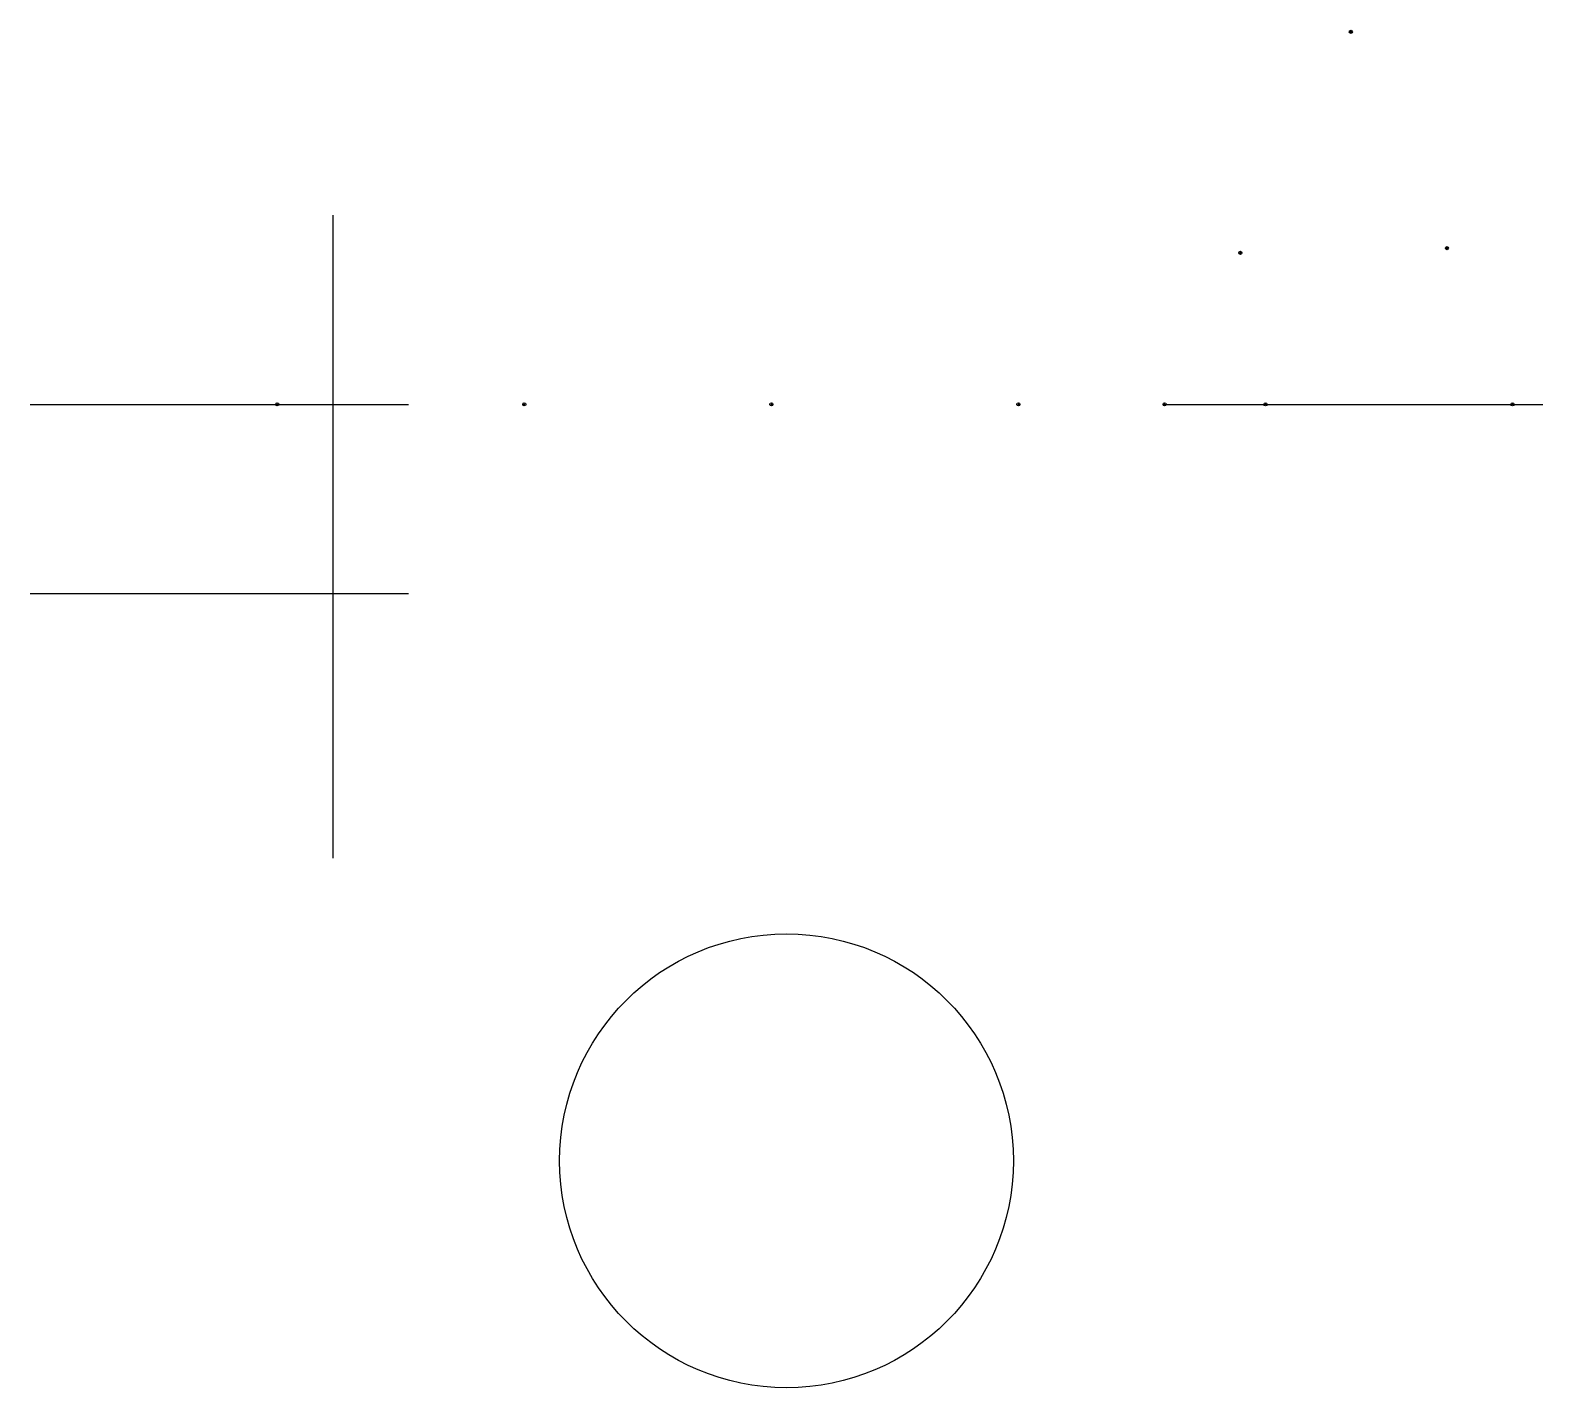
# Model space of a CAD drawing. Units: millimetres at full size, sheet at 1:100. Extents: x -15551 to 8939, y -13286 to 8689.
import ezdxf

# ---------------------------------------------------------------- set-up
doc = ezdxf.new("R2010")
doc.units = ezdxf.units.MM
doc.header["$LTSCALE"] = 100
doc.header["$PDMODE"] = 32
doc.header["$PDSIZE"] = 50
doc.layers.add('0-0', color=7, linetype='Continuous')

msp = doc.modelspace()

# ---------------------------------------------------------------- linework, layer by layer
at = {"layer": '0-0'}
for p, q in [((-10653.1, 5693.9), (-10653.1, -4714.3)), ((-15551, 2632.7), (-9428.6, 2632.7)), ((2816.3, 2632.7), (8938.8, 2632.7)), ((-15551, -428.6), (-9428.6, -428.6))]:
    msp.add_line(p, q, dxfattribs=at)
msp.add_circle((-3306.1, -9612.2), 3673.5, dxfattribs=at)
for p in [(5831.8, 8663.6), (7386.9, 5161.5), (4043, 5085.9), (-11551, 2632.7), (-7551, 2632.7), (-3551, 2632.7), (449, 2632.7), (2816.3, 2632.7), (4449, 2632.7), (8449, 2632.7)]:
    msp.add_point(p, dxfattribs=at)

doc.saveas('drawing.dxf')
